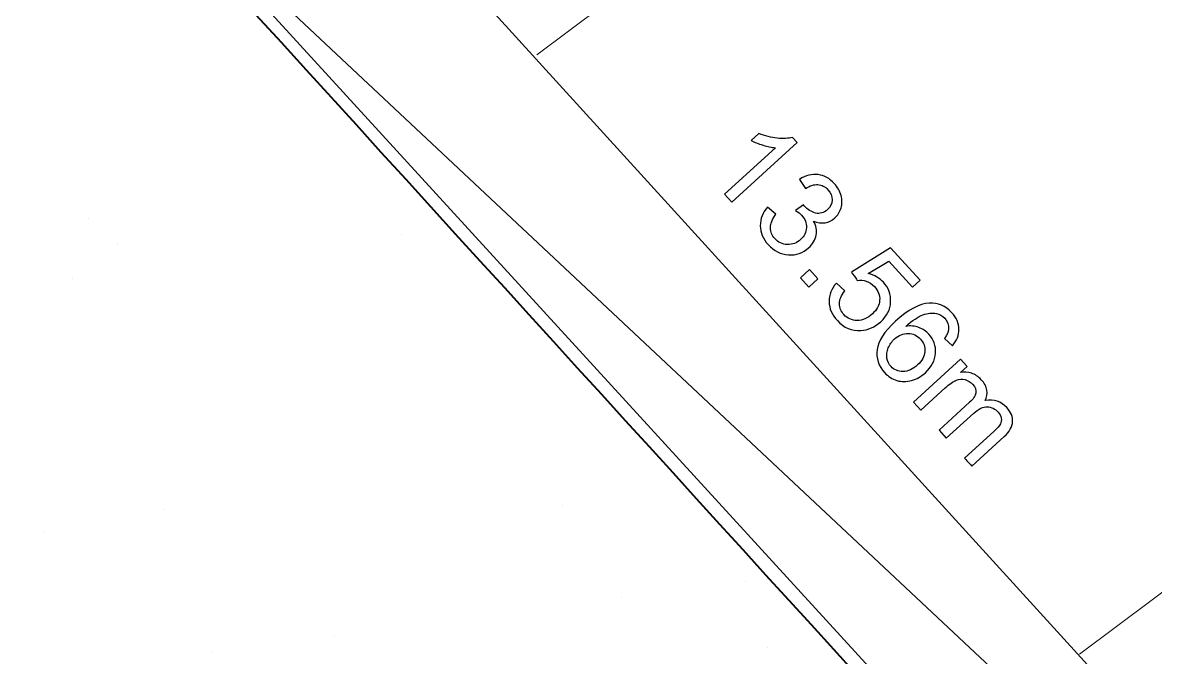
# Model space of a CAD drawing. Header units: millimetres. Extents: x 4360 to 8806, y 1896 to 3880.
# Drawn here: x 4565.33 to 4573.36, y 1941.24 to 1945.74 of the extents above; entities that cross this region are included whole.
import ezdxf

# ---------------------------------------------------------------- set-up
doc = ezdxf.new("R2010")
doc.units = ezdxf.units.MM

msp = doc.modelspace()

# ---------------------------------------------------------------- linework, layer by layer
at = {"lineweight": 40}
msp.add_open_spline([(4558.9403, 1954.63331), (4563.78131, 1949.31276), (4575.95014, 1935.93852), (4575.95014, 1935.93852), (4575.95014, 1935.93852), (4575.95014, 1935.93852), (4583.77651, 1922.36535), (4583.77651, 1922.36535)], degree=3, knots=[0.53315174, 0.53315174, 0.53315174, 0.53315174, 0.66666667, 0.66666667, 0.66666667, 0.66666668, 1, 1, 1, 1], dxfattribs=at)
at = {"lineweight": 20}
for points in [[(4576.86696, 1951.41231), (4576.86696, 1951.41231), (4568.9735, 1945.509), (4568.9735, 1945.509)], [(4580.28819, 1946.85066), (4580.28819, 1946.85066), (4572.81963, 1941.26043), (4572.81963, 1941.26043)]]:
    msp.add_open_spline(points, degree=3, dxfattribs=at)
for points, knots in [([(4575.43587, 1936.67644), (4575.43587, 1936.67644), (4576.97878, 1936.67644), (4576.97878, 1936.67644), (4576.97878, 1936.67644), (4576.97878, 1936.67644), (4566.15601, 1946.82832), (4566.15601, 1946.82832), (4566.15601, 1946.82832), (4566.15601, 1946.82832), (4575.43587, 1936.67644), (4575.43587, 1936.67644)], [0, 0, 0, 0, 0.25, 0.25, 0.25, 0.25, 0.5, 0.5, 0.5, 0.5, 1, 1, 1, 1]), ([(4576.97878, 1936.67644), (4576.97878, 1936.67644), (4566.15601, 1946.82832), (4566.15601, 1946.82832), (4566.15601, 1946.82832), (4566.15601, 1946.82832), (4567.74366, 1946.82832), (4567.74366, 1946.82832), (4567.74366, 1946.82832), (4567.74366, 1946.82832), (4576.97878, 1936.67644), (4576.97878, 1936.67644)], [0, 0, 0, 0, 0.25, 0.25, 0.25, 0.25, 0.5, 0.5, 0.5, 0.5, 1, 1, 1, 1]), ([(4570.35562, 1944.46425), (4570.35562, 1944.46425), (4570.30396, 1944.52072), (4570.30396, 1944.52072), (4570.30396, 1944.52072), (4570.30396, 1944.52072), (4570.66447, 1944.85043), (4570.66447, 1944.85043), (4570.66447, 1944.85043), (4570.63901, 1944.85222), (4570.60959, 1944.85819), (4570.57642, 1944.86839), (4570.57642, 1944.86839), (4570.54324, 1944.87874), (4570.51525, 1944.88962), (4570.49269, 1944.90129), (4570.49269, 1944.90129), (4570.49269, 1944.90129), (4570.54742, 1944.95126), (4570.54742, 1944.95126), (4570.54742, 1944.95126), (4570.59126, 1944.93325), (4570.63447, 1944.9221), (4570.67741, 1944.91767), (4570.67741, 1944.91767), (4570.72014, 1944.91334), (4570.75606, 1944.91534), (4570.7849, 1944.92379), (4570.7849, 1944.92379), (4570.7849, 1944.92379), (4570.81823, 1944.8873), (4570.81823, 1944.8873), (4570.81823, 1944.8873), (4570.81823, 1944.8873), (4570.35562, 1944.46425), (4570.35562, 1944.46425)], [0, 0, 0, 0, 0.1, 0.1, 0.1, 0.1, 0.2, 0.2, 0.2, 0.2, 0.3, 0.3, 0.3, 0.3, 0.4, 0.4, 0.4, 0.4, 0.5, 0.5, 0.5, 0.5, 0.6, 0.6, 0.6, 0.6, 0.7, 0.7, 0.7, 0.7, 0.8, 0.8, 0.8, 0.8, 1, 1, 1, 1]), ([(4570.60864, 1944.42918), (4570.60864, 1944.42918), (4570.66801, 1944.37942), (4570.66801, 1944.37942), (4570.66801, 1944.37942), (4570.64186, 1944.34371), (4570.62892, 1944.31154), (4570.62903, 1944.28286), (4570.62903, 1944.28286), (4570.62913, 1944.25439), (4570.63943, 1944.22888), (4570.66003, 1944.20653), (4570.66003, 1944.20653), (4570.68428, 1944.17991), (4570.71407, 1944.16581), (4570.7493, 1944.16433), (4570.7493, 1944.16433), (4570.78448, 1944.1629), (4570.8157, 1944.17468), (4570.8429, 1944.19951), (4570.8429, 1944.19951), (4570.86894, 1944.22328), (4570.88267, 1944.25138), (4570.88394, 1944.28381), (4570.88394, 1944.28381), (4570.88532, 1944.31624), (4570.87396, 1944.34551), (4570.85003, 1944.3716), (4570.85003, 1944.3716), (4570.84026, 1944.38232), (4570.82594, 1944.39373), (4570.8073, 1944.40588), (4570.8073, 1944.40588), (4570.8073, 1944.40588), (4570.8626, 1944.44492), (4570.8626, 1944.44492), (4570.8626, 1944.44492), (4570.86572, 1944.44085), (4570.8682, 1944.43752), (4570.87037, 1944.4352), (4570.87037, 1944.4352), (4570.89245, 1944.41122), (4570.91849, 1944.39532), (4570.94875, 1944.38745), (4570.94875, 1944.38745), (4570.97886, 1944.37974), (4571.00707, 1944.38782), (4571.03327, 1944.4118), (4571.03327, 1944.4118), (4571.05413, 1944.43076), (4571.06475, 1944.45347), (4571.06554, 1944.47994), (4571.06554, 1944.47994), (4571.06628, 1944.5064), (4571.05661, 1944.5308), (4571.03633, 1944.55288), (4571.03633, 1944.55288), (4571.01621, 1944.57491), (4570.9926, 1944.58701), (4570.96523, 1944.58896), (4570.96523, 1944.58896), (4570.93803, 1944.59102), (4570.90856, 1944.58146), (4570.87713, 1944.56038), (4570.87713, 1944.56038), (4570.87713, 1944.56038), (4570.8354, 1944.6262), (4570.8354, 1944.6262), (4570.8354, 1944.6262), (4570.87982, 1944.65398), (4570.92351, 1944.66508), (4570.96682, 1944.65958), (4570.96682, 1944.65958), (4571.01003, 1944.65425), (4571.04832, 1944.63322), (4571.0816, 1944.59673), (4571.0816, 1944.59673), (4571.10468, 1944.57169), (4571.12053, 1944.54353), (4571.12903, 1944.51248), (4571.12903, 1944.51248), (4571.13764, 1944.48158), (4571.13764, 1944.45189), (4571.1293, 1944.42347), (4571.1293, 1944.42347), (4571.12085, 1944.39532), (4571.10611, 1944.37155), (4571.08524, 1944.35237), (4571.08524, 1944.35237), (4571.06533, 1944.33415), (4571.04235, 1944.32301), (4571.01621, 1944.31867), (4571.01621, 1944.31867), (4570.99011, 1944.3145), (4570.96259, 1944.31846), (4570.93375, 1944.33056), (4570.93375, 1944.33056), (4570.9525, 1944.29749), (4570.95874, 1944.26448), (4570.95282, 1944.2312), (4570.95282, 1944.2312), (4570.94669, 1944.19803), (4570.92879, 1944.16782), (4570.8991, 1944.14072), (4570.8991, 1944.14072), (4570.85885, 1944.1039), (4570.81142, 1944.08732), (4570.75659, 1944.09112), (4570.75659, 1944.09112), (4570.70176, 1944.09482), (4570.65385, 1944.11917), (4570.61286, 1944.16391), (4570.61286, 1944.16391), (4570.57589, 1944.20447), (4570.55724, 1944.24895), (4570.55687, 1944.29781), (4570.55687, 1944.29781), (4570.55656, 1944.34651), (4570.57372, 1944.39035), (4570.60864, 1944.42918)], [0, 0, 0, 0, 0.0322581, 0.0322581, 0.0322581, 0.0322581, 0.0645161, 0.0645161, 0.0645161, 0.0645161, 0.0967742, 0.0967742, 0.0967742, 0.0967742, 0.1290323, 0.1290323, 0.1290323, 0.1290323, 0.1612903, 0.1612903, 0.1612903, 0.1612903, 0.1935484, 0.1935484, 0.1935484, 0.1935484, 0.2258065, 0.2258065, 0.2258065, 0.2258065, 0.2580645, 0.2580645, 0.2580645, 0.2580645, 0.2903226, 0.2903226, 0.2903226, 0.2903226, 0.3225806, 0.3225806, 0.3225806, 0.3225807, 0.3548387, 0.3548387, 0.3548387, 0.3548387, 0.3870968, 0.3870968, 0.3870968, 0.3870968, 0.4193548, 0.4193548, 0.4193548, 0.4193548, 0.4516129, 0.4516129, 0.4516129, 0.4516129, 0.483871, 0.483871, 0.483871, 0.483871, 0.516129, 0.516129, 0.516129, 0.516129, 0.5483871, 0.5483871, 0.5483871, 0.5483871, 0.5806452, 0.5806452, 0.5806452, 0.5806452, 0.6129032, 0.6129032, 0.6129032, 0.6129032, 0.6451613, 0.6451613, 0.6451613, 0.6451613, 0.6774194, 0.6774194, 0.6774194, 0.6774194, 0.7096774, 0.7096774, 0.7096774, 0.7096774, 0.7419355, 0.7419355, 0.7419355, 0.7419355, 0.7741935, 0.7741935, 0.7741935, 0.7741936, 0.8064516, 0.8064516, 0.8064516, 0.8064516, 0.8387097, 0.8387097, 0.8387097, 0.8387097, 0.8709677, 0.8709677, 0.8709677, 0.8709678, 0.9032258, 0.9032258, 0.9032258, 0.9032258, 0.9354839, 0.9354839, 0.9354839, 0.9354839, 1, 1, 1, 1]), ([(4571.09639, 1943.89019), (4571.09639, 1943.89019), (4571.15581, 1943.83546), (4571.15581, 1943.83546), (4571.15581, 1943.83546), (4571.13093, 1943.80451), (4571.11842, 1943.7744), (4571.11857, 1943.74503), (4571.11857, 1943.74503), (4571.11868, 1943.71572), (4571.12909, 1943.68968), (4571.14969, 1943.66712), (4571.14969, 1943.66712), (4571.17467, 1943.63987), (4571.20599, 1943.62624), (4571.24376, 1943.62613), (4571.24376, 1943.62613), (4571.28153, 1943.62613), (4571.31739, 1943.64156), (4571.35141, 1943.67267), (4571.35141, 1943.67267), (4571.38368, 1943.70209), (4571.40085, 1943.73447), (4571.40291, 1943.76965), (4571.40291, 1943.76965), (4571.40492, 1943.80483), (4571.39256, 1943.83705), (4571.36573, 1943.86647), (4571.36573, 1943.86647), (4571.34903, 1943.88464), (4571.32997, 1943.89727), (4571.30826, 1943.9044), (4571.30826, 1943.9044), (4571.2866, 1943.91147), (4571.26521, 1943.91327), (4571.24445, 1943.90952), (4571.24445, 1943.90952), (4571.24445, 1943.90952), (4571.20277, 1943.96894), (4571.20277, 1943.96894), (4571.20277, 1943.96894), (4571.20277, 1943.96894), (4571.48024, 1944.14077), (4571.48024, 1944.14077), (4571.48024, 1944.14077), (4571.48024, 1944.14077), (4571.68978, 1943.91174), (4571.68978, 1943.91174), (4571.68978, 1943.91174), (4571.68978, 1943.91174), (4571.63564, 1943.86219), (4571.63564, 1943.86219), (4571.63564, 1943.86219), (4571.63564, 1943.86219), (4571.46756, 1944.04606), (4571.46756, 1944.04606), (4571.46756, 1944.04606), (4571.46756, 1944.04606), (4571.32099, 1943.95769), (4571.32099, 1943.95769), (4571.32099, 1943.95769), (4571.36567, 1943.94766), (4571.4018, 1943.92748), (4571.42953, 1943.89705), (4571.42953, 1943.89705), (4571.46635, 1943.85686), (4571.48336, 1943.81011), (4571.48082, 1943.75687), (4571.48082, 1943.75687), (4571.47829, 1943.70383), (4571.4551, 1943.65725), (4571.41136, 1943.61726), (4571.41136, 1943.61726), (4571.36969, 1943.57907), (4571.32252, 1943.55826), (4571.2698, 1943.55472), (4571.2698, 1943.55472), (4571.20552, 1943.55018), (4571.14995, 1943.57358), (4571.1032, 1943.62466), (4571.1032, 1943.62466), (4571.06491, 1943.66644), (4571.04542, 1943.71144), (4571.04468, 1943.7594), (4571.04468, 1943.7594), (4571.04388, 1943.80736), (4571.0611, 1943.85105), (4571.09639, 1943.89019)], [0, 0, 0, 0, 0.0434783, 0.0434783, 0.0434783, 0.0434783, 0.0869565, 0.0869565, 0.0869565, 0.0869565, 0.1304348, 0.1304348, 0.1304348, 0.1304348, 0.173913, 0.173913, 0.173913, 0.1739131, 0.2173913, 0.2173913, 0.2173913, 0.2173913, 0.2608696, 0.2608696, 0.2608696, 0.2608696, 0.3043478, 0.3043478, 0.3043478, 0.3043478, 0.3478261, 0.3478261, 0.3478261, 0.3478261, 0.3913043, 0.3913043, 0.3913043, 0.3913044, 0.4347826, 0.4347826, 0.4347826, 0.4347826, 0.4782609, 0.4782609, 0.4782609, 0.4782609, 0.5217391, 0.5217391, 0.5217391, 0.5217391, 0.5652174, 0.5652174, 0.5652174, 0.5652174, 0.6086957, 0.6086957, 0.6086957, 0.6086957, 0.6521739, 0.6521739, 0.6521739, 0.6521739, 0.6956522, 0.6956522, 0.6956522, 0.6956522, 0.7391304, 0.7391304, 0.7391304, 0.7391304, 0.7826087, 0.7826087, 0.7826087, 0.7826087, 0.826087, 0.826087, 0.826087, 0.826087, 0.8695652, 0.8695652, 0.8695652, 0.8695652, 0.9130435, 0.9130435, 0.9130435, 0.9130435, 1, 1, 1, 1]), ([(4570.84184, 1943.92743), (4570.84184, 1943.92743), (4570.90623, 1943.98643), (4570.90623, 1943.98643), (4570.90623, 1943.98643), (4570.90623, 1943.98643), (4570.96523, 1943.92199), (4570.96523, 1943.92199), (4570.96523, 1943.92199), (4570.96523, 1943.92199), (4570.90084, 1943.86298), (4570.90084, 1943.86298), (4570.90084, 1943.86298), (4570.90084, 1943.86298), (4570.84184, 1943.92743), (4570.84184, 1943.92743)], [0, 0, 0, 0, 0.2, 0.2, 0.2, 0.2, 0.4, 0.4, 0.4, 0.4, 0.6, 0.6, 0.6, 0.6, 1, 1, 1, 1]), ([(4571.91813, 1943.44543), (4571.91813, 1943.44543), (4571.8623, 1943.49767), (4571.8623, 1943.49767), (4571.8623, 1943.49767), (4571.87989, 1943.52297), (4571.88955, 1943.54489), (4571.89124, 1943.56333), (4571.89124, 1943.56333), (4571.89325, 1943.59328), (4571.88411, 1943.61953), (4571.86372, 1943.64198), (4571.86372, 1943.64198), (4571.84724, 1943.6601), (4571.82765, 1943.67119), (4571.80515, 1943.67557), (4571.80515, 1943.67557), (4571.77594, 1943.68154), (4571.74408, 1943.67827), (4571.7097, 1943.66575), (4571.7097, 1943.66575), (4571.67542, 1943.65323), (4571.63501, 1943.62603), (4571.58853, 1943.58425), (4571.58853, 1943.58425), (4571.6218, 1943.58963), (4571.65233, 1943.58715), (4571.68038, 1943.57664), (4571.68038, 1943.57664), (4571.70854, 1943.56618), (4571.73241, 1943.55002), (4571.75217, 1943.52841), (4571.75217, 1943.52841), (4571.78671, 1943.49075), (4571.80219, 1943.44591), (4571.79865, 1943.39404), (4571.79865, 1943.39404), (4571.79506, 1943.34211), (4571.77129, 1943.29605), (4571.72723, 1943.2558), (4571.72723, 1943.2558), (4571.69845, 1943.22934), (4571.6658, 1943.21106), (4571.62951, 1943.20087), (4571.62951, 1943.20087), (4571.59338, 1943.19052), (4571.55868, 1943.19025), (4571.52562, 1943.19997), (4571.52562, 1943.19997), (4571.49244, 1943.20974), (4571.46313, 1943.2285), (4571.43788, 1943.25617), (4571.43788, 1943.25617), (4571.39478, 1943.30324), (4571.37692, 1943.35754), (4571.38442, 1943.41902), (4571.38442, 1943.41902), (4571.39187, 1943.48051), (4571.43545, 1943.54769), (4571.5151, 1943.62048), (4571.5151, 1943.62048), (4571.60416, 1943.70193), (4571.68392, 1943.74472), (4571.75454, 1943.74879), (4571.75454, 1943.74879), (4571.81587, 1943.75222), (4571.8689, 1943.72966), (4571.91338, 1943.68112), (4571.91338, 1943.68112), (4571.94655, 1943.64478), (4571.9634, 1943.60575), (4571.96435, 1943.56407), (4571.96435, 1943.56407), (4571.96525, 1943.52234), (4571.94982, 1943.48272), (4571.91813, 1943.44543)], [0, 0, 0, 0, 0.05, 0.05, 0.05, 0.05, 0.1, 0.1, 0.1, 0.1, 0.15, 0.15, 0.15, 0.15, 0.2, 0.2, 0.2, 0.2, 0.25, 0.25, 0.25, 0.25, 0.3, 0.3, 0.3, 0.3, 0.35, 0.35, 0.35, 0.35, 0.4, 0.4, 0.4, 0.4, 0.45, 0.45, 0.45, 0.45, 0.5, 0.5, 0.5, 0.5, 0.55, 0.55, 0.55, 0.55, 0.6, 0.6, 0.6, 0.6, 0.65, 0.65, 0.65, 0.65, 0.7, 0.7, 0.7, 0.7, 0.75, 0.75, 0.75, 0.75, 0.8, 0.8, 0.8, 0.8, 0.85, 0.85, 0.85, 0.85, 0.9, 0.9, 0.9, 0.9, 1, 1, 1, 1]), ([(4571.50824, 1943.49471), (4571.4888, 1943.47686), (4571.47396, 1943.45573), (4571.46371, 1943.43112), (4571.46371, 1943.43112), (4571.45341, 1943.40666), (4571.4504, 1943.38268), (4571.45473, 1943.35918), (4571.45473, 1943.35918), (4571.45906, 1943.33578), (4571.46862, 1943.31591), (4571.48362, 1943.29954), (4571.48362, 1943.29954), (4571.50538, 1943.27566), (4571.5338, 1943.26399), (4571.56877, 1943.26441), (4571.56877, 1943.26441), (4571.60384, 1943.26489), (4571.63791, 1943.28026), (4571.67093, 1943.31053), (4571.67093, 1943.31053), (4571.70278, 1943.33968), (4571.7201, 1943.37101), (4571.72301, 1943.40476), (4571.72301, 1943.40476), (4571.72576, 1943.43867), (4571.71545, 1943.46841), (4571.69179, 1943.49419), (4571.69179, 1943.49419), (4571.66844, 1943.51965), (4571.63945, 1943.53301), (4571.60485, 1943.53407), (4571.60485, 1943.53407), (4571.57025, 1943.53507), (4571.53803, 1943.52197), (4571.50824, 1943.49471)], [0, 0, 0, 0, 0.1, 0.1, 0.1, 0.1, 0.2, 0.2, 0.2, 0.2, 0.3, 0.3, 0.3, 0.3, 0.4, 0.4, 0.4, 0.4, 0.5, 0.5, 0.5, 0.5, 0.6, 0.6, 0.6, 0.6, 0.7, 0.7, 0.7, 0.7, 0.8, 0.8, 0.8, 0.8, 1, 1, 1, 1]), ([(4571.64219, 1943.046), (4571.64219, 1943.046), (4571.97597, 1943.3512), (4571.97597, 1943.3512), (4571.97597, 1943.3512), (4571.97597, 1943.3512), (4572.02224, 1943.3007), (4572.02224, 1943.3007), (4572.02224, 1943.3007), (4572.02224, 1943.3007), (4571.97549, 1943.25792), (4571.97549, 1943.25792), (4571.97549, 1943.25792), (4572.00132, 1943.26235), (4572.02721, 1943.2604), (4572.05309, 1943.25211), (4572.05309, 1943.25211), (4572.07902, 1943.24381), (4572.10205, 1943.2286), (4572.12234, 1943.20631), (4572.12234, 1943.20631), (4572.145, 1943.18154), (4572.15847, 1943.15666), (4572.16264, 1943.13152), (4572.16264, 1943.13152), (4572.16681, 1943.10621), (4572.16269, 1943.08192), (4572.15017, 1943.05862), (4572.15017, 1943.05862), (4572.21324, 1943.06792), (4572.26416, 1943.05128), (4572.30283, 1943.00897), (4572.30283, 1943.00897), (4572.33325, 1942.97585), (4572.3473, 1942.94205), (4572.34524, 1942.90745), (4572.34524, 1942.90745), (4572.34324, 1942.87285), (4572.32306, 1942.83815), (4572.28497, 1942.80323), (4572.28497, 1942.80323), (4572.28497, 1942.80323), (4572.05578, 1942.59374), (4572.05578, 1942.59374), (4572.05578, 1942.59374), (4572.05578, 1942.59374), (4572.00439, 1942.65), (4572.00439, 1942.65), (4572.00439, 1942.65), (4572.00439, 1942.65), (4572.21456, 1942.84221), (4572.21456, 1942.84221), (4572.21456, 1942.84221), (4572.23733, 1942.86292), (4572.25196, 1942.87972), (4572.25841, 1942.8925), (4572.25841, 1942.8925), (4572.26506, 1942.90518), (4572.26707, 1942.91917), (4572.26432, 1942.93439), (4572.26432, 1942.93439), (4572.26152, 1942.9497), (4572.25418, 1942.9637), (4572.24235, 1942.97675), (4572.24235, 1942.97675), (4572.2209, 1943.0002), (4572.19523, 1943.01246), (4572.16549, 1943.01378), (4572.16549, 1943.01378), (4572.13565, 1943.01499), (4572.10359, 1942.99983), (4572.0693, 1942.96846), (4572.0693, 1942.96846), (4572.0693, 1942.96846), (4571.87529, 1942.79103), (4571.87529, 1942.79103), (4571.87529, 1942.79103), (4571.87529, 1942.79103), (4571.82358, 1942.84765), (4571.82358, 1942.84765), (4571.82358, 1942.84765), (4571.82358, 1942.84765), (4572.04046, 1943.04594), (4572.04046, 1943.04594), (4572.04046, 1943.04594), (4572.06566, 1943.06903), (4572.08029, 1943.0909), (4572.08441, 1943.11155), (4572.08441, 1943.11155), (4572.08853, 1943.13236), (4572.08103, 1943.15307), (4572.06186, 1943.17409), (4572.06186, 1943.17409), (4572.04728, 1943.18999), (4572.02964, 1943.20082), (4572.00888, 1943.20668), (4572.00888, 1943.20668), (4571.98817, 1943.2126), (4571.96699, 1943.21117), (4571.94517, 1943.20256), (4571.94517, 1943.20256), (4571.92357, 1943.19384), (4571.89748, 1943.17557), (4571.8671, 1943.14784), (4571.8671, 1943.14784), (4571.8671, 1943.14784), (4571.6939, 1942.98943), (4571.6939, 1942.98943), (4571.6939, 1942.98943), (4571.6939, 1942.98943), (4571.64219, 1943.046), (4571.64219, 1943.046)], [0, 0, 0, 0, 0.0344828, 0.0344828, 0.0344828, 0.0344828, 0.0689655, 0.0689655, 0.0689655, 0.0689655, 0.1034483, 0.1034483, 0.1034483, 0.1034483, 0.137931, 0.137931, 0.137931, 0.137931, 0.1724138, 0.1724138, 0.1724138, 0.1724138, 0.2068966, 0.2068966, 0.2068966, 0.2068966, 0.2413793, 0.2413793, 0.2413793, 0.2413793, 0.2758621, 0.2758621, 0.2758621, 0.2758621, 0.3103448, 0.3103448, 0.3103448, 0.3103448, 0.3448276, 0.3448276, 0.3448276, 0.3448276, 0.3793103, 0.3793103, 0.3793103, 0.3793104, 0.4137931, 0.4137931, 0.4137931, 0.4137931, 0.4482759, 0.4482759, 0.4482759, 0.4482759, 0.4827586, 0.4827586, 0.4827586, 0.4827586, 0.5172414, 0.5172414, 0.5172414, 0.5172414, 0.5517241, 0.5517241, 0.5517241, 0.5517241, 0.5862069, 0.5862069, 0.5862069, 0.5862069, 0.6206897, 0.6206897, 0.6206897, 0.6206897, 0.6551724, 0.6551724, 0.6551724, 0.6551724, 0.6896552, 0.6896552, 0.6896552, 0.6896552, 0.7241379, 0.7241379, 0.7241379, 0.7241379, 0.7586207, 0.7586207, 0.7586207, 0.7586207, 0.7931034, 0.7931034, 0.7931034, 0.7931035, 0.8275862, 0.8275862, 0.8275862, 0.8275862, 0.862069, 0.862069, 0.862069, 0.862069, 0.8965517, 0.8965517, 0.8965517, 0.8965517, 0.9310345, 0.9310345, 0.9310345, 0.9310345, 1, 1, 1, 1])]:
    msp.add_open_spline(points, degree=3, knots=knots)
at = {"lineweight": 30}
for points in [[(4565.79825, 1944.34625), (4565.79825, 1944.34625), (4565.79825, 1944.34625), (4565.79825, 1944.34625)], [(4568.01199, 1944.23442), (4568.01199, 1944.23442), (4568.01199, 1944.23442), (4568.01199, 1944.23442)], [(4565.9995, 1944.16734), (4565.9995, 1944.16734), (4565.9995, 1944.16734), (4565.9995, 1944.16734)], [(4565.68643, 1943.92141), (4565.68643, 1943.92141), (4565.68643, 1943.92141), (4565.68643, 1943.92141)], [(4566.33492, 1942.28902), (4566.33492, 1942.28902), (4566.33492, 1942.28902), (4566.33492, 1942.28902)], [(4569.15241, 1942.31141), (4569.15241, 1942.31141), (4569.15241, 1942.31141), (4569.15241, 1942.31141)], [(4565.48518, 1942.13251), (4565.48518, 1942.13251), (4565.48518, 1942.13251), (4565.48518, 1942.13251)], [(4570.44933, 1941.77475), (4570.44933, 1941.77475), (4570.44933, 1941.77475), (4570.44933, 1941.77475)], [(4569.57725, 1941.66292), (4569.57725, 1941.66292), (4569.57725, 1941.66292), (4569.57725, 1941.66292)], [(4567.54241, 1941.39459), (4567.54241, 1941.39459), (4567.54241, 1941.39459), (4567.54241, 1941.39459)], [(4570.60589, 1941.30517), (4570.60589, 1941.30517), (4570.60589, 1941.30517), (4570.60589, 1941.30517)], [(4566.67033, 1941.28277), (4566.67033, 1941.28277), (4566.67033, 1941.28277), (4566.67033, 1941.28277)]]:
    msp.add_open_spline(points, degree=3, dxfattribs=at)

doc.saveas('drawing.dxf')
